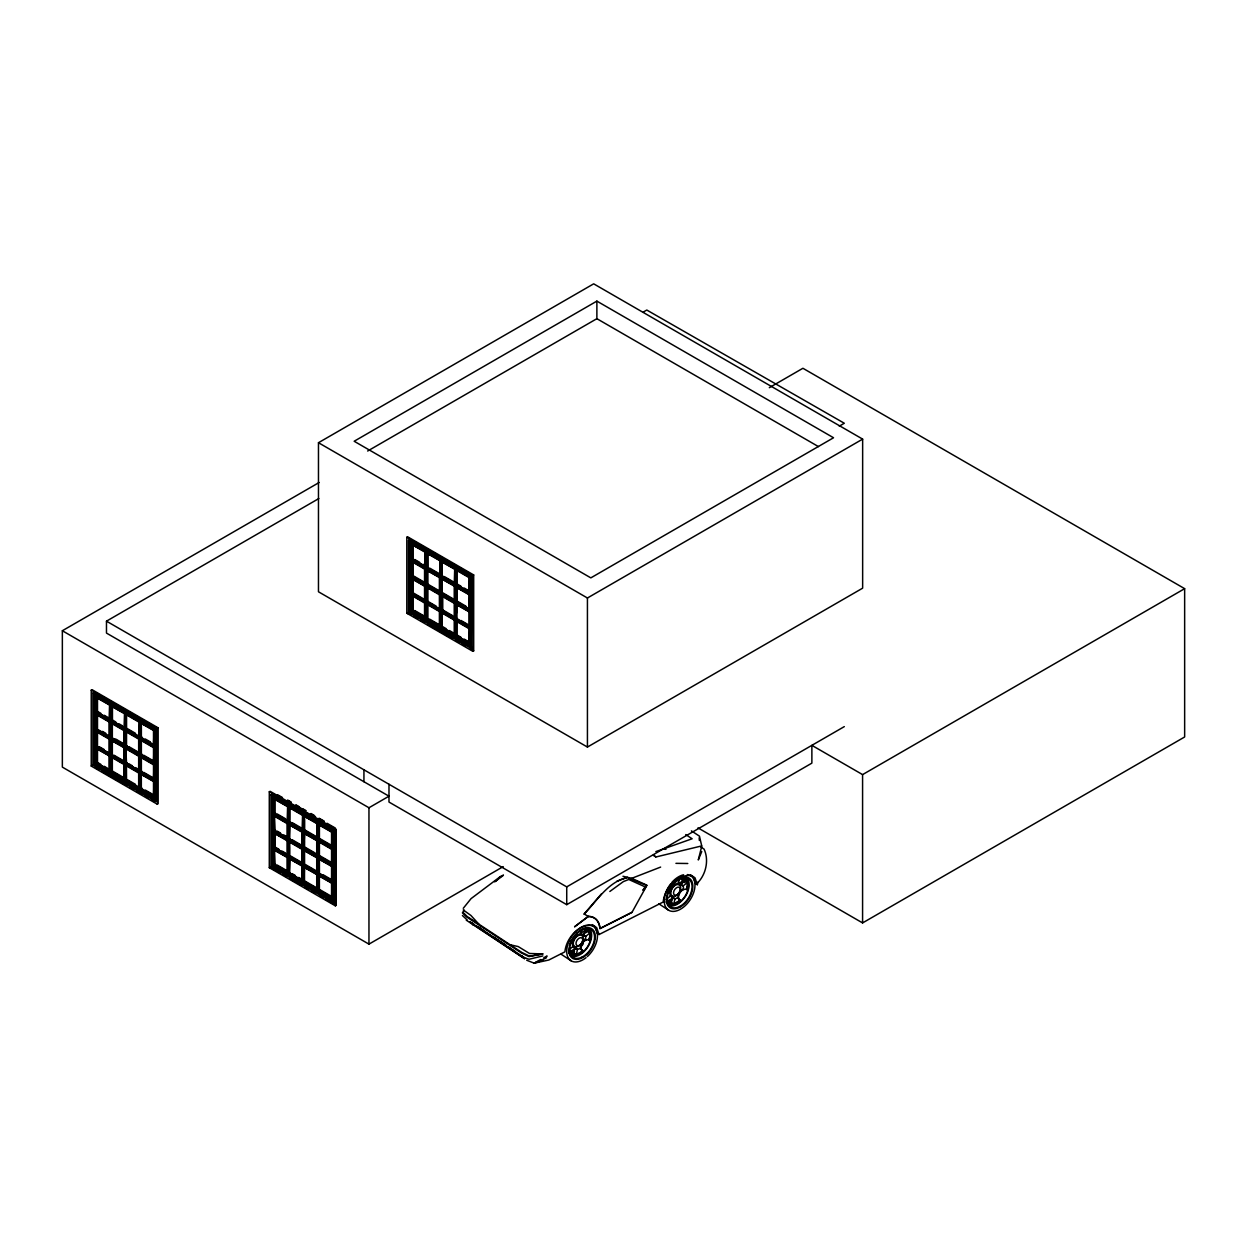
<?xml version="1.0" encoding="UTF-8"?>
<svg xmlns="http://www.w3.org/2000/svg" width="1247" height="1247" viewBox="0 0 1247 1247"><rect width="100%" height="100%" fill="white"/><g stroke="black" fill="none" stroke-linecap="round" stroke-linejoin="round"><path stroke-width="1.5" d="M110.157 704.228L109.081 704.836L95.349 696.902L95.364 695.966L110.157 704.228L110.188 772.267L112.339 771.02L122.3 776.772M125.183 712.894L124.03 713.471L110.297 705.537L110.313 704.586L139.726 721.296L138.666 721.919L124.934 713.985L124.934 713.035M289.429 805.141L287.137 806.466L273.405 798.532L273.42 797.581L273.654 814.135L288.197 822.537L288.197 805.843M316.847 887.926L305.234 881.224L303.083 882.455L303.161 814.478L302.086 815.086L288.353 807.168L288.369 806.217L288.603 822.755L317.549 839.745L316.722 839.278L317.19 823.254L302.99 815.6L304.377 813.777M410.918 544.019L411.167 542.944L411.167 559.622L425.476 568.164L424.65 567.712L425.133 551.688L410.918 544.019L424.65 551.953L426.942 550.644M440.674 559.981L439.599 560.589L425.866 552.655L425.882 551.72L426.115 568.258L455.061 585.248L454.235 584.781L454.703 568.757L440.487 561.103L441.89 559.28M108.988 721.919L108.988 737.663L109.814 738.115L110.048 721.296L108.988 721.919L95.349 714.048L95.598 712.957M112.339 721.779L112.339 737.117L108.988 739.05L95.349 731.178L95.598 730.103M95.598 763.554L110.048 771.893L108.988 771.566L108.988 755.822L95.349 747.951L97.5 745.69L97.5 732.27M124.887 746.548L123.827 746.236L123.827 730.477L110.188 722.605L110.437 721.53M127.178 745.69L123.827 747.623L110.188 739.752L110.437 738.676M124.887 780.466L123.827 780.139L123.827 764.395L110.188 756.524L110.437 755.433M142.033 737.117L138.666 739.05L125.027 731.178L125.277 730.103M142.033 754.248L138.666 756.196L125.027 748.325L125.043 747.374L125.277 780.684L139.493 789.164L138.666 788.712L138.666 772.969L139.726 772.267M138.666 772.969L125.027 765.081L125.277 764.006M153.506 730.477L153.506 746.236L154.332 746.688L154.566 729.869L153.506 730.477L139.867 722.605L139.882 721.67L154.644 729.822M139.867 739.752L140.132 738.676L140.132 755.355L154.566 763.694L154.566 747.015L153.506 747.623L139.867 739.752L141.363 739.3L141.363 754.638M139.867 756.882L140.132 755.807L140.132 789.257L154.566 797.597L154.566 764.146L153.506 764.754L139.867 756.882L141.363 756.446L141.363 771.768L154.644 779.437M154.566 797.597L153.506 797.285L153.506 781.526L139.867 773.654L140.132 772.579M287.044 823.534L273.405 815.663L273.42 814.727L273.654 831.266L287.854 839.745L287.044 839.293L287.044 823.534L289.32 822.225M290.395 838.732L287.044 840.681L273.405 832.809L273.42 831.858L273.654 865.169L287.854 873.648L287.044 873.196L287.044 857.453L288.104 856.751M287.044 857.453L273.405 849.581L273.42 848.63L275.556 847.305L278.876 849.223M316.722 839.278L317.19 838.592L303.816 830.876L301.883 832.108L288.244 824.236L288.493 823.16M315.195 853.057L305.234 847.305L301.883 849.254L288.244 841.366L288.493 840.291M312.405 869.455L304.159 864.701L301.883 866.01L288.244 858.139L288.26 857.203L290.395 855.878L300.356 861.63M331.702 845.45L320.074 838.732L316.722 840.681L303.083 832.809L303.333 831.718M332.622 848.63L332.622 865.309L318.188 856.97L317.938 840.431L317.923 841.366L319.419 840.93L319.419 856.253L316.722 857.811L303.083 849.94L303.333 848.864M325.592 877.077L318.998 873.274L316.722 874.583L303.083 866.712L304.58 864.826L304.533 849.441M334.087 830.642L333.682 902.937L270.958 866.727L270.958 794.682L334.087 830.642L331.562 832.108L317.923 824.236L317.938 823.285L318.188 839.839L332.622 848.178L332.622 831.5M333.837 865.075L331.562 866.384L317.923 858.513L317.938 857.562L318.188 890.888L332.622 899.227L332.622 865.777L317.938 857.562M333.837 881.847L331.562 883.157L317.923 875.285L319.419 873.399L319.419 858.03M428.017 553.746L428.017 567.167L424.557 569.037L410.918 561.166L410.933 560.215L411.167 576.769L425.617 585.108L425.617 568.429M439.521 590.938L427.908 584.235L424.557 586.168L410.918 578.296L410.933 577.361L411.167 610.671L425.617 619.011L425.617 585.56L410.933 577.361M440.02 609.253L426.833 601.631L424.557 602.94L410.918 595.068L413.069 592.808L413.069 577.47M442.654 575.615L439.396 577.61L425.757 569.739L426.006 568.648M452.708 598.56L442.747 592.808L439.396 594.741L425.757 586.869L426.006 585.794M449.918 614.958L441.672 610.204L439.396 611.513L425.757 603.642L427.908 601.381L427.908 586.043M460.907 586.152L457.587 584.235L454.235 586.168L440.596 578.296L440.846 577.221M456.932 586.433L456.932 601.755L454.235 603.314L440.596 595.442L440.846 594.367M440.612 594.492L455.295 602.706L455.061 636.297L454.235 635.83L454.235 620.086L440.596 612.215L442.747 609.939L442.747 594.616M455.436 569.739L455.685 568.648L455.685 585.326L470.135 593.681L469.075 593.354L469.075 577.61L455.436 569.739L456.932 569.287L456.932 584.609L470.213 592.278M469.075 594.741L455.436 586.869L455.451 585.934L455.685 602.472L469.901 610.952L469.075 610.5L469.075 594.741L470.135 594.133M455.451 603.065L470.135 611.264L469.075 611.887L455.436 604.016L455.451 603.065L455.685 636.375L469.901 644.855L469.075 644.403L469.075 628.659L470.135 627.958M469.075 628.659L455.436 620.788L455.685 619.697M589.987 934.969L588.989 940.332L590.096 936.061L589.582 931.852L586.199 928.781L586.932 931.338L589.722 933.177L585.7 936.372L585.7 940.176L581.71 942.997L580.931 947.798L582.006 951.617L575.148 954.875L570.939 953.113L573.558 952.646L576.348 954.485L577.423 949.575L580.931 947.798M678.446 897.263L674.939 899.04L673.863 903.95L671.089 902.127L668.486 902.594L672.679 904.34L679.521 901.082L678.446 897.263L679.241 892.447L683.231 889.641L683.465 887.615L683.231 885.838L678.524 883.141M687.518 884.435L686.52 889.797L687.611 885.51L686.52 880.07L683.746 878.247L684.463 880.803L687.237 882.627L683.231 885.838L679.241 884.809L678.446 883.063L679.521 878.153M573.558 952.646L574.633 947.736L572.95 946.442M568.616 950.011L572.638 946.8C571.827 941.391 575.771 935.328 580.931 933.598L581.648 930.324M671.089 902.127L672.164 897.217L670.496 895.923M701.765 846.105L698.289 859.962L701.765 851.561M693.27 876.719L695.561 883.562L697.322 884.715L698.226 881.769M155.626 801.322L156.031 729.027L92.902 693.051L92.902 765.112L155.626 801.322L156.031 729.027M471.195 648.44L471.6 576.145L409.702 540.403L409.702 611.513L408.47 612.23L408.47 540.169L471.195 576.379L471.195 648.44L408.47 612.23M646.71 885.51L627.335 877.467L616.844 881.27M584.734 939.755L580.416 946.644M682.28 889.236L677.963 896.125M645.712 887.241L643.047 890.171L644.543 889.36M643.125 890.077L644.294 887.958M582.006 951.617L582.676 950.417L579.871 948.577M679.521 901.082L680.192 899.882L677.433 898.058M463.26 908.315L471.07 898.619L500.593 876.407L499.439 877.28M464.165 910.061L462.434 912.835L466.518 916.857L521.23 952.833L528.993 956.605L542.835 953.939L529.507 953.472L518.206 946.567L510.179 944.774M109.081 720.579L109.565 719.893L96.19 712.162L95.349 712.645L95.364 695.966L109.907 704.368L109.907 721.047L109.081 720.579L109.565 704.555L95.349 696.902M126.493 713.533L126.493 728.903L124.934 729.729L124.513 728.513L111.139 720.797L110.297 721.28L110.344 704.103M110.313 721.265L139.726 737.975L125.76 729.246L125.76 713.923L124.934 713.985M424.65 567.712L425.788 566.637L412.414 558.905L412.414 543.583M440.752 576.706L439.599 576.332L440.737 575.257L427.362 567.541M288.197 822.537L287.137 822.209L288.275 821.134M454.235 584.781L454.703 584.095L441.329 576.363L441.999 560.667M316.832 836.862L305.141 830.112L302.912 831.297L302.086 830.845L303.224 829.769L289.85 822.038L289.912 806.715L288.353 807.168M108.988 737.663L109.455 736.961L96.19 729.308L96.19 713.97L95.349 714.048M109.814 755.261L108.988 754.794L110.11 753.734M123.827 746.236L124.295 745.535L111.03 737.881L111.03 722.543L110.188 722.605M108.988 771.566L109.455 770.88L96.19 763.211L96.845 747.499L96.845 762.837L108.458 769.539M124.653 763.834L111.03 755.012L111.684 739.3L111.684 754.638L123.297 761.34M125.292 712.738L125.277 746.782L139.726 755.121L138.666 754.794L139.804 753.734L126.243 745.893L126.243 733.096M123.827 780.139L124.295 779.453L111.03 771.784L111.03 756.461L110.188 756.524M153.506 746.236L153.989 730.212L139.867 722.605M139.493 772.392L125.869 763.585L125.869 748.247L126.524 763.195L139.804 770.864M154.566 763.694L153.506 763.367L153.989 747.343L140.708 739.689L140.708 755.012L153.989 762.681M138.666 788.712L139.15 788.01L125.869 780.357L125.869 765.019L125.027 765.081M154.332 780.965L153.506 780.513L153.989 764.489L142.376 757.786M153.506 797.285L153.989 781.261L139.867 773.654M425.617 585.108L411.744 576.426L411.744 561.103L410.918 561.166M425.617 602.239L411.744 593.572L412.414 577.86L412.414 593.182L424.027 599.885M440.347 559.794L440.222 593.806L426.599 584.999L427.253 569.287M425.617 619.011L411.744 610.329L411.744 595.006L410.918 595.068M425.757 602.613L440.222 611.046L439.864 609.799L426.599 602.13L426.599 586.807L425.757 586.869M287.044 839.293L287.511 838.592L274.246 830.923L274.246 815.6L274.901 830.549L288.166 838.218M455.295 585.56L455.295 602.239L441.438 593.572L442.093 577.86L442.093 593.182M425.773 585.934L440.456 594.133L440.222 627.724L426.599 618.902L427.253 603.189M273.405 848.552L287.854 856.97L287.511 855.738L274.246 848.069L274.901 832.357L274.901 847.695L288.166 855.348M469.075 593.354L469.558 577.33L456.277 569.661L456.277 584.999L469.558 592.652M440.596 611.186L455.061 619.603L454.703 618.372L441.438 610.703L441.438 595.38L440.596 595.442M304.05 813.59L303.037 814.182L302.943 848.178L301.883 847.851L302.351 831.827L288.244 824.236M287.044 873.196L287.511 872.495L274.246 864.841L274.246 849.503L274.901 864.452L288.166 872.121M469.075 610.5L469.558 594.476L455.436 586.869M454.235 635.83L454.703 635.144L441.438 627.475L442.093 611.763L442.015 627.085L453.705 633.803M302.943 865.309L301.883 864.997L302.351 848.973M469.901 628.083L469.075 627.631L470.213 626.555L456.932 618.886L456.932 603.564M317.782 840.057L317.549 856.876L316.722 856.424L317.206 840.4L303.083 832.809M288.26 840.431L302.943 848.63L302.943 882.081L301.883 881.769L302.351 865.745L288.244 858.139M469.075 644.403L469.558 628.379L457.945 621.676M332.622 848.178L331.562 847.851L332.045 831.827L317.923 824.236M317.782 873.882L316.722 873.57L317.206 857.546M332.622 865.309L331.562 864.997L332.045 848.973M303.099 849.004L317.782 857.203L317.782 890.654L316.722 890.327L317.206 874.318L303.083 866.712M332.388 882.595L331.562 882.128L332.045 866.104L317.923 858.513M332.622 899.227L331.562 898.9L332.045 882.876L317.923 875.285M473.985 924.152L470.446 922.484L523.709 957.228M470.992 922.967L470.774 922.047M471.865 923.014L472.395 923.497M524.254 957.712L524.473 958.631L469.901 922.001M584.001 914.082L601.381 893.959M627.335 877.467C608.146 881.676 596.908 900.864 584.251 914.051L588.319 916.405L574.649 926.724L588.319 916.405L589.862 916.436A26.811 16.46 -56.7 0 1 599.807 926.786L600.01 928.485L631.886 912.321M698.289 882.175C706.145 873.633 709.044 859.822 704.087 849.129L700.876 847.009M678.446 883.063C673.302 884.793 669.358 890.857 670.153 896.266L666.147 899.461M581.242 951.773L582.676 950.417M680.192 899.882L675.718 903.218M494.7 881.894L503.242 875.425M521.417 956.418L528.993 959.27L542.835 955.935M580.977 933.66L582.91 934.533L586.932 931.338M680.457 884.014L684.463 880.803M609.83 891.48L623.438 881.551L628.769 879.478L644.45 886.57M425.866 552.655L440.082 560.308L439.599 576.332M318.468 442.716L593.681 283.833L862.643 439.115L862.643 588.163L587.431 747.062L318.468 591.779L318.468 442.716L587.431 597.999L862.643 439.115M596.877 301.119L354.164 441.251L590.829 577.875L833.542 437.759L596.877 301.119L596.877 318.686L367.647 451.024M503.227 866.618L368.956 944.135L62.35 767.123L62.35 630.748L319.154 482.495M62.35 630.748L368.956 807.76L388.986 796.194L106.478 633.086L106.478 621.162L318.858 498.535M643.405 311.984L646.788 310.035L844.313 423.247L839.293 426.147M91.234 690.152L92.06 689.685L158.12 727.827L158.12 803.738L157.293 804.206L91.234 766.063L91.234 690.152L157.293 728.295L158.12 727.827M100.851 713.346L97.5 711.413L96.19 712.162L96.845 696.465L96.845 711.834L108.551 718.537M406.803 537.286L407.629 536.802L473.689 574.945L473.689 650.856L472.862 651.339L406.803 613.197L406.803 537.286L472.862 575.413L473.689 574.945M109.907 721.047L95.598 712.505M154.768 764.037L95.349 729.791L97.5 728.544L97.5 713.222M115.8 721.966L112.448 720.033L111.139 720.797L111.794 705.085L111.856 720.454M470.337 594.024L411.167 559.622M123.827 730.477L125.183 729.589L124.778 712.676M441.563 559.092L440.55 559.685L440.596 627.958L442.747 626.711L446.067 628.628M424.681 582.38L413.069 575.662L410.918 576.909L470.337 611.155M91.234 766.063L92.06 765.596M92.902 765.112L94.133 764.395L156.031 800.138M109.814 738.583L95.364 730.243L95.349 763.694L97.5 762.447L100.82 764.364M108.988 755.822L110.048 755.121M110.188 755.495L112.339 754.248L112.339 740.843M456.511 567.728L455.498 568.305L455.436 636.531L457.587 635.284L460.907 637.201M769.321 387.677L802.912 368.27L1184.65 588.662L1184.65 736.977L862.581 922.92L697.977 827.883M123.827 764.395L124.887 763.694M125.027 764.068L127.178 762.821M406.803 613.197L410.918 614.631M410.918 610.827L470.337 645.073L470.337 576.878L410.964 542.601L410.918 610.827L413.069 609.58L413.069 596.16M469.075 577.61L470.867 576.566M139.804 787.636L126.446 779.967L125.027 780.84L124.981 712.551M139.867 772.641L142.033 771.394M142.033 788.166L139.867 789.413L139.929 721.187M153.506 781.526L154.566 780.825M454.235 620.086L455.295 619.385M455.295 619.011L440.846 610.671L455.295 619.837L457.587 618.512M455.436 620.788L456.932 620.336L456.901 635.689L470.213 643.327M269.29 791.783L270.116 791.315L336.176 829.442L336.176 905.369L335.349 905.836L269.29 867.694L269.29 791.783L335.349 829.925L336.176 829.442M332.824 848.521L273.405 814.275L275.556 813.028M275.556 830.175L273.405 831.406L332.824 865.652M290.504 821.664L288.369 822.895L289.195 822.428L302.569 830.143M305.141 814.774L303.816 815.538L303.816 830.876M309.256 833.729L304.377 830.923L303.348 831.5L303.348 814.369M269.29 867.694L270.116 867.226L280.014 872.947M270.958 866.727L272.189 866.026L334.087 901.768M273.405 865.324L332.824 899.57L332.824 831.375L273.452 797.098L273.405 865.324L275.556 864.077M290.395 872.651L288.244 873.898L288.104 822.926M317.923 841.366L331.562 849.254L333.837 847.929L320.65 840.307M273.654 848.864L332.824 882.798L333.837 882.206M333.837 898.978L332.824 899.57L328.21 896.515M106.478 621.162L566.73 886.882L844.313 726.611M388.986 784.269L388.986 802.055L566.73 904.667L811.875 763.133L811.875 745.347L862.581 774.605L1184.65 588.662M410.918 559.778L413.069 558.531L413.069 545.126M425.866 568.398L426.708 567.915L440.082 575.646L440.082 560.308M273.405 814.275L274.246 813.792L287.621 821.508M526.702 960.237L534.152 963.167L540.59 959.567M543.801 957.758L547.028 955.95L545.983 958.148L534.152 963.167L548.774 960.034L564.907 951.851C566.06 938.134 579.341 922.749 594.024 925.757M466.378 920.224L467.204 919.99L462.434 915.516M580.307 933.192L585.435 930.605M678.602 883.359L682.015 881.629M594.99 926.552L597.266 933.395L599.028 934.549L663.186 902.017C664.355 888.3 677.635 872.916 692.319 875.924M631.512 878.418L660.629 867.086M672.071 900.817L666.179 902.095M574.524 951.336L568.616 952.614M655.86 851.607L692.116 838.763L685.741 834.586M534.152 963.167L543.349 960.096M655.844 856.829L653.319 855.115L655.844 857.001L701.718 845.918L699.458 836.16L691.415 830.876M667.488 893.039L670.153 892.462L667.394 890.639M683.231 889.641L687.237 888.768M569.957 943.574L572.638 942.997L569.848 941.158M589.722 939.318L585.7 940.176L582.91 938.352M671.245 904.418L673.863 903.95M573.729 954.953L576.348 954.485M542.835 953.939L529.507 956.153L521.916 952.49L467.204 916.514L463.26 912.601M425.757 569.739L439.864 577.33M410.918 578.296L425.024 585.903M440.596 578.296L453.051 584.937M425.757 603.642L426.599 603.579M455.436 604.016L469.558 611.607L469.558 626.945L456.277 619.276L456.277 603.938M440.596 612.215L441.438 612.152M110.297 705.537L124.513 713.19L124.03 729.214M95.349 731.178L96.845 730.742L96.845 746.065L108.458 752.767M125.027 731.178L126.524 730.742L126.524 746.065M110.188 739.752L124.295 747.343M95.349 747.951L109.455 755.542M125.027 748.325L125.869 748.247M273.405 798.532L287.621 806.186L287.137 822.209M273.405 815.663L274.246 815.6M273.405 832.809L287.511 840.4M288.244 841.366L289.74 840.93L289.74 856.253M273.405 849.581L287.511 857.172M303.083 849.94L315.538 856.58M668.486 902.594L669.904 902.516M570.939 953.113L572.357 953.035M675.936 863.345L687.783 863.501M662.609 849.223L666.007 849.285M622.97 876.267L631.715 878.324L646.975 885.23L631.948 912.43L599.901 928.672A26.655 16.351 -56.7 0 0 598.108 922.157L597.282 920.863A26.655 16.351 -56.7 0 0 588.21 916.514M572.638 946.8L574.68 946.551L577.423 949.575L574.633 947.736M670.153 896.266L672.211 896.016L674.939 899.04L672.164 897.217M596.877 318.686L818.437 446.597M410.949 540.652L414.238 542.554M419.195 545.422L429.093 551.143M432.397 553.045L442.295 558.765M445.6 560.667L457.15 567.338M460.455 569.24L463.759 571.142M467.064 573.059L470.353 574.961M410.933 543.084L425.476 551.486L425.476 568.164M425.882 551.72L455.295 568.429L455.295 585.108M455.451 568.788L469.901 577.127L469.901 593.806M440.487 561.103L454.235 569.037L455.061 568.554L455.061 585.248M414.737 559.498L419.756 562.397M423.107 564.314L426.443 566.247M429.685 568.133L441.391 574.883M444.322 576.566L454.344 582.365M464.227 588.07L469.215 590.938M441.999 575.989L455.358 583.705M415.282 561.056L423.528 565.811M428.563 568.726L441.563 576.223M453.269 582.988L441.89 576.41L442.046 560.651M459.816 586.76L464.757 589.613M410.933 560.215L425.367 568.554L425.367 585.248M425.773 568.788L440.222 577.127L440.222 593.806M440.612 577.361L455.061 585.7L455.061 602.379M455.451 585.934L469.901 594.273L469.901 610.952M411.744 561.103L425.024 568.757M457.587 601.381L465.895 606.167M412.367 576.02L424.027 582.754M438.866 591.327L427.222 584.594L427.253 571.204M453.705 599.885L441.812 593.026L441.812 577.657M470.213 609.424L456.698 601.615L456.698 586.246M411.993 576.285L418.587 580.104M428.485 585.809L435.078 589.628M449.918 598.186L441.672 593.432L441.672 583.908M469.558 609.799L456.277 602.13L456.277 586.807M426.006 585.342L440.456 593.681M455.295 602.239L440.846 593.899L440.861 559.856M426.599 586.807L439.864 594.476M441.438 595.38L454.703 603.034M413.069 592.808L423.029 598.56M427.908 601.381L436.201 606.167M442.747 609.939L452.708 615.691M460.907 620.429L467.547 624.264M438.866 608.458L427.222 601.74L427.222 586.371M442.046 594.928L442.046 610.297L453.705 617.031M411.993 593.058L425.18 600.68M456.511 618.777L471.35 627.335M428.485 602.956L440.02 609.612M459.816 621.037L463.105 622.939M468.061 625.807L471.35 627.709M411.167 593.541L424.011 600.945M438.85 609.518L426.006 602.098L438.85 610.344M455.685 619.245L470.135 627.584M410.964 593.65L439.006 609.83M440.659 610.796L470.337 627.927M410.918 594.055L425.367 602.472M455.436 619.759L470.337 628.301L459.582 621.177M411.167 594.367L424.011 601.771M455.685 620.071L470.135 628.41M411.744 595.006L425.024 602.675M428.251 604.53L439.864 611.248M443.09 613.103L454.703 619.806M414.721 610.531L424.681 616.283M429.56 619.104L439.521 624.856M449.388 630.546L454.36 633.429M464.227 639.119L467.547 641.036M412.367 609.954L424.027 616.657M438.866 625.23L427.253 618.528L427.253 605.107M413.63 611.155L418.587 614.007M428.485 619.728L433.426 622.58M444.976 629.236L448.265 631.153M459.816 637.809L464.757 640.662M469.558 643.701L456.277 636.048L456.277 620.71M426.006 619.245L440.456 627.584M455.295 636.157L440.846 627.818L440.846 613.306M409.702 611.513L471.6 647.255M472.005 647.957L409.297 611.763L409.297 539.702M414.222 616.532L417.527 618.434M420.831 620.351L424.136 622.253M427.44 624.155L452.209 638.464M455.514 640.366L458.818 642.283M462.123 644.185L465.427 646.086M470.384 648.954L473.689 650.856M287.854 800.169L291.159 802.086M296.1 804.938L299.405 806.84M302.709 808.742L306.014 810.659M310.955 813.512L314.26 815.413M319.216 818.281L324.158 821.134M277.535 794.698L282.492 797.55M287.449 800.403L290.738 802.32M295.695 805.172L305.593 810.893M310.55 813.745L315.507 816.614M318.796 818.515L323.752 821.368M327.057 823.285L335.303 828.039M275.088 796.116L284.986 801.821M288.291 803.738L291.58 805.64M294.884 807.542L306.435 814.213M309.739 816.115L313.044 818.032M316.348 819.934L326.246 825.654M331.203 828.507L334.492 830.408L334.492 902.469L271.784 866.26L271.784 794.199M270.958 794.682L333.682 830.892L333.682 902.937M97.032 694.485L93.728 692.584L93.728 764.629L156.436 800.839L156.436 728.794M100.321 696.387L103.626 698.304M106.93 700.206L116.828 705.927M120.133 707.828L131.683 714.5M134.988 716.402L138.292 718.303M141.597 720.22L144.886 722.122M148.19 724.024L154.799 727.843M92.902 693.051L155.626 729.261M150.326 726.58L153.646 728.497M273.42 797.581L287.963 805.983L287.963 822.661M288.369 806.217L317.549 823.067L318.998 822.225L320.074 823.41L318.764 824.173L318.764 839.496L332.045 847.165M317.938 823.285L332.388 831.624L332.388 848.319M95.396 695.483L154.768 729.76L154.768 797.94L95.349 763.694M302.99 815.6L316.722 823.534L317.549 823.067L317.549 839.745M110.313 704.586L139.493 721.436L139.493 738.115M139.882 721.67L154.332 730.009L154.332 746.688M125.76 713.923L139.134 721.639L138.666 737.663M277.224 813.995L285.594 818.827M292.188 822.63L302.21 828.413M286.607 820.167L274.901 813.418L274.901 798.08M304.486 830.486L317.845 838.202M332.731 846.807L319.419 839.122L319.419 823.753M104.187 715.264L109.206 718.163M119.135 723.899L122.487 725.832M127.085 728.482L135.44 733.314M145.338 739.035L150.326 741.903M276.117 814.603L287.667 821.274M291.05 823.223L295.929 826.044M312.498 835.615L318.998 839.356M111.794 720.423L123.5 727.172M126.43 728.872L139.789 736.587M154.644 745.16L141.363 737.491L141.363 722.122M98.061 712.988L104.67 716.791M112.994 721.592L124.373 728.17M145.899 740.593L154.145 745.347M153.989 745.535L140.708 737.865L140.708 722.543M273.42 814.727L287.854 823.067L287.854 839.745M288.26 823.285L302.709 831.624L302.709 848.319M303.099 831.858L317.549 840.197L317.549 856.876M317.938 840.431L332.388 848.771L332.388 865.449M154.566 746.548L140.132 738.208L140.132 721.53M275.899 816.551L287.511 823.269M330.377 848.007L318.764 841.304L318.764 856.642L332.045 864.296M95.349 712.645L154.768 746.891M109.814 721.436L95.364 713.097L95.349 729.791M110.204 721.67L124.653 730.009L124.653 746.688M125.043 730.243L139.493 738.583L139.493 755.261M139.882 738.801L154.332 747.14L154.332 763.834M96.19 713.97L109.455 721.639M111.03 722.543L124.295 730.212M139.15 738.785L125.869 731.116L125.869 746.439L139.15 754.108M277.208 831.126L280.528 833.043M283.848 834.96L287.169 836.877M292.063 839.699L302.008 845.45M320.074 855.878L331.702 862.581M303.021 846.775L289.709 839.091L289.709 823.737L289.086 839.496L302.351 847.165M304.299 847.524L317.86 855.348M319.185 856.112L332.7 863.922M102.472 731.412L105.792 733.33M115.659 739.035L122.3 742.869M128.846 746.641L137.139 751.427M143.686 755.214L153.646 760.966M276.117 831.749L289.32 839.356M290.972 840.307L315.709 854.6M318.998 856.502L330.549 863.158M317.206 855.738L303.925 848.069L304.58 832.357L304.58 847.679M96.845 728.918L96.845 713.596L96.814 728.903L108.458 735.636M123.297 744.194L111.653 737.476L111.653 722.107M154.644 762.291L141.129 754.497L141.129 741.684M288.493 839.839L302.943 848.178M303.333 848.412L317.782 856.751M112.916 738.692L124.451 745.347M139.29 753.921L126.103 746.314L126.103 736.79M149.188 759.641L140.942 754.871L140.942 745.347M273.42 831.858L288.104 840.057M95.598 729.635L108.442 737.055M110.437 738.208L123.282 745.628M300.698 848.007L289.086 841.304L289.086 856.642L302.351 864.296M110.204 738.801L124.653 747.14L124.653 780.606M125.043 747.374L139.493 755.713L139.493 789.164M139.882 755.947L154.332 764.286L154.332 797.737M109.455 738.785L96.19 731.116L96.19 746.439L109.455 754.108M127.521 749.213L139.15 755.916M282.196 851.14L285.516 853.057M305.234 864.452L316.847 871.154M323.394 874.926L331.702 879.727M289.709 856.237L303.021 863.922M304.533 864.794L317.86 872.495M319.419 873.399L332.731 881.083M277.769 849.472L282.726 852.324M292.609 858.03L297.565 860.898M99.152 746.641L104.14 749.509M114.007 755.214L123.952 760.966M128.846 763.788L132.166 765.689M135.487 767.606L138.807 769.524M143.686 772.345L153.646 778.097M277.769 849.831L282.726 852.699M294.261 859.354L297.565 861.256M309.1 867.928L312.405 869.829M323.955 876.501L328.896 879.353M317.206 872.869L303.925 865.2L303.925 849.877M332.045 881.442L318.764 873.773L318.764 858.45M273.654 848.038L288.104 856.377M288.493 856.611L302.943 864.95M303.333 865.169L317.782 873.524M318.188 873.742L332.622 882.081M96.424 745.94L107.959 752.611M111.264 754.513L122.798 761.169M137.653 769.742L126.103 763.07L126.103 748.169M152.493 778.315L140.942 771.644L140.942 756.742M273.452 848.147L332.824 882.424M99.713 748.216L107.959 752.97M112.916 755.822L117.857 758.69M127.755 764.395L131.044 766.297M134.349 768.199L137.653 770.116M142.594 772.969L145.899 774.87M153.989 779.811L140.708 772.158L140.708 756.82M288.493 857.437L302.943 865.777M303.333 865.995L317.782 874.334M318.188 874.568L332.622 882.907M110.048 754.747L95.598 746.407L110.048 755.573M124.887 763.32L110.437 754.981L124.887 764.146M125.277 763.554L139.726 771.893M140.132 772.127L154.566 780.466M95.396 746.532L154.768 780.809M95.349 746.922L154.768 781.168L150.154 778.112M125.277 764.38L139.726 772.719M140.132 772.953L154.566 781.292M111.03 756.461L122.642 763.164M125.869 765.019L139.15 772.688M277.208 865.044L287.169 870.78M292.063 873.601L295.368 875.519M298.688 877.436L302.008 879.353M331.702 896.499L320.074 889.781L317.923 891.028L317.985 822.817M303.021 880.694L289.74 873.025L289.74 857.655L289.086 873.414L302.351 881.068M317.86 889.267L304.502 881.598L304.502 866.229L303.925 881.972L317.206 889.641M332.7 897.871L319.388 890.187L319.388 874.817L318.764 890.545L332.045 898.214M104.14 766.282L107.46 768.199M127.178 779.593L135.487 784.379M145.338 790.084L151.978 793.903M277.769 866.603L281.074 868.504M290.972 874.225L294.261 876.127M297.565 878.028L300.854 879.93M305.811 882.798L309.1 884.7M312.405 886.601L315.709 888.503M320.65 891.356L323.955 893.273M327.244 895.175L330.549 897.076M123.297 778.112L111.684 771.41L111.684 756.041M154.644 796.21L141.332 788.556L141.332 773.187M288.493 873.742L302.943 882.081M303.333 882.315L317.782 890.654M98.061 764.037L106.307 768.791M116.205 774.496L121.162 777.364M144.247 790.692L147.536 792.593M153.989 796.584L140.708 788.915L140.708 773.592M110.437 772.127L123.282 779.531M283.318 874.848L286.623 876.75M289.928 878.667L301.493 885.339M304.798 887.241L308.087 889.158M311.391 891.059L314.696 892.961M319.653 895.829L322.957 897.731M326.262 899.648L336.176 905.369M95.364 767.497L98.653 769.415M101.958 771.316L126.742 785.626M130.047 787.527L133.335 789.429M136.64 791.346L141.597 794.199M144.901 796.116L148.206 798.018M151.511 799.919L154.815 801.837M658.728 903.732L668.719 910.294M582.91 934.533L585.7 936.372L581.71 935.344L580.931 933.598M561.15 954.236L571.22 960.86M478.256 926.833L481.467 928.937M481.997 929.42L485.208 931.54M493.22 936.809L506.048 945.242M476.12 925.695L484.693 931.447M485.753 932.023L505.534 945.148M508.199 946.769L511.41 948.889M511.94 949.372L515.151 951.477M466.518 920.348L524.473 958.631M465.723 642.018L470.337 645.073M323.612 876.688L332.824 882.798M142.485 773.031L145.556 775.073M320.541 891.434L323.612 893.46M145.556 791.845L154.768 797.94M690.557 874.771L695.031 877.872L697.322 884.715M592.278 924.604L596.736 927.706L599.028 934.549M463.26 909.936L470.914 915.469L478.942 924.23M685.024 877.763C695.639 887.474 678.633 911.962 666.475 902.625M587.508 928.298C598.124 938.025 581.102 962.497 568.959 953.176M683.746 878.247L684.743 882.611M682.873 877.67L683.87 882.034M586.199 928.781L586.791 930.028M585.311 928.189L586.308 932.553M588.989 930.621L589.722 933.177M686.52 880.07L687.237 882.627M674.222 882.284L674.939 884.84M576.706 932.834L577.423 935.375M699.162 837.844L699.364 840.478M862.581 774.605L862.581 922.92M587.431 597.999L587.431 747.062M566.73 886.882L566.73 904.667M472.862 575.413L472.862 651.339M469.901 611.404L469.901 644.855M469.075 611.887L469.075 627.631M456.511 569.63L456.511 582.957M456.511 592.481L456.511 596.284M456.511 603.86L456.511 613.181M456.511 621.006L456.511 634.037M455.061 602.831L455.061 636.297M454.235 586.168L454.235 601.927M454.235 603.314L454.235 619.058M442.093 594.99L442.093 610.329M442.093 613.68L442.093 627.101M441.563 560.994L441.563 574.321M441.672 612.433L441.672 625.48M441.064 560.215L441.064 576.893M440.222 594.273L440.222 627.724M439.396 577.61L439.396 593.354M439.396 594.741L439.396 610.5M439.396 611.513L439.396 627.257M427.908 570.83L427.908 584.235M427.908 604.733L427.908 618.153L425.757 619.385L425.913 551.236M427.425 567.572L427.362 552.218L426.708 567.915M425.367 585.7L425.367 619.151M425.133 551.688L425.133 567.011L411.759 559.295L411.759 543.957M424.557 569.037L424.557 584.781M424.557 586.168L424.557 601.927M424.557 602.94L424.557 618.699M413.069 562.257L413.069 575.662M412.414 562.631L412.414 576.052M412.414 594.632L412.414 609.954M368.956 807.76L368.956 944.135M363.937 769.804L363.937 781.729M335.349 829.925L335.349 905.836M332.388 865.917L332.388 899.368M331.562 832.108L331.562 847.851M331.562 849.254L331.562 864.997M331.562 866.384L331.562 882.128M331.562 883.157L331.562 898.9M318.998 827.93L318.998 833.651M319.185 851L319.185 853.556M318.998 879.229L318.998 884.824M317.782 822.926L317.782 839.605M317.549 857.344L317.549 890.794M317.19 823.254L317.19 838.592M316.722 840.681L316.722 856.424M316.722 857.811L316.722 873.57M316.722 874.583L316.722 890.327M304.533 815.164L304.533 830.518M304.377 819.497L304.377 830.923M304.159 836.503L304.299 842.395M304.159 855.38L304.159 859.105M304.159 870.655L304.159 876.251M304.05 819.31L304.05 825.015M302.709 848.771L302.709 882.221M302.086 830.845L302.569 814.821L289.195 807.09L289.195 822.428M301.883 832.108L301.883 847.851M301.883 849.254L301.883 864.997M301.883 866.01L301.883 881.769M289.429 807.043L289.429 820.386M289.32 824.127L289.32 837.454M289.32 846.822L289.32 856.128M289.32 858.357L289.32 869.549M288.4 805.733L288.291 873.866M287.854 840.197L287.854 873.648M287.044 840.681L287.044 856.424M274.48 798.423L274.48 811.75M274.48 815.554L274.48 828.881M274.48 840.104L274.48 847.57M274.48 849.799L274.48 862.846M274.246 798.47L274.246 813.792M272.189 794.916L272.189 866.026M157.293 728.295L157.293 804.206M153.506 747.623L153.506 763.367M153.506 764.754L153.506 780.513M140.942 722.496L140.942 733.922M140.942 773.873L140.942 785.064M138.666 739.05L138.666 754.794M138.666 756.196L138.666 771.94M126.446 764.598L126.524 779.967M126.321 714.063L126.321 729.292M125.994 713.876L125.994 725.302M126.103 765.315L126.103 776.491M125.495 713.081L125.495 729.76M123.827 747.623L123.827 763.367M112.448 704.711L112.448 720.033M112.339 755.698L112.339 771.02M110.048 738.442L109.814 772.033M108.988 739.05L108.988 754.794M97.5 696.075L97.5 711.413M97.5 747.124L97.5 762.447M96.814 747.452L96.814 762.821M94.133 693.285L94.133 764.395M685.507 877A16.585 10.179 -56.7 0 1 685.507 896.157A16.585 10.179 -56.7 0 1 667.878 905.104M687.3 874.568A20.482 12.564 -56.7 0 1 691.664 897.217A20.482 12.564 -56.7 0 1 668.408 910.107A20.482 12.564 -56.7 0 1 670.777 883.733M671.899 882.377A20.482 12.564 -56.7 0 1 683.574 874.786M681.657 876.781A16.585 10.179 -56.7 0 1 681.657 883.796M672.834 897.84A16.585 10.179 -56.7 0 1 666.381 901.113M682.795 880.959A17.614 10.818 -56.7 0 1 682.405 883.624M673.037 898.557A17.614 10.818 -56.7 0 1 669.608 900.786M589.971 929.342A16.585 10.179 -56.7 0 1 586.76 948.484A16.585 10.179 -56.7 0 1 570.362 955.638M586.074 957.649A20.482 12.564 -56.7 0 1 567.12 947.252A20.482 12.564 -56.7 0 1 592.325 925.835A20.482 12.564 -56.7 0 1 587.353 956.558M583.331 943.636A16.585 10.179 -56.7 0 1 581.663 946.005M569.302 946.27A17.614 10.818 -56.7 0 1 591.187 928.438A17.614 10.818 -56.7 0 1 586.261 955.062A17.614 10.818 -56.7 0 1 569.053 947.626M584.5 930.574A16.585 10.179 -56.7 0 1 584.079 934.299M575.257 948.344A16.585 10.179 -56.7 0 1 568.803 951.617M585.279 930.184A17.614 10.818 -56.7 0 1 585.077 932.787M575.459 949.061A17.614 10.818 -56.7 0 1 573.184 950.65M495.714 881.193A20.482 12.564 -56.7 0 1 503.414 875.051M472.94 923.98L473.159 924.9L472.94 923.98M522.088 955.779L522.306 956.714L522.088 955.779M679.599 906.507A16.585 10.179 -56.7 0 0 690.402 880.709A16.585 10.179 -56.7 0 0 668.797 891.652A16.585 10.179 -56.7 0 0 679.599 906.507M675.718 895.814A6.625 4.068 -56.7 0 0 680.036 885.526A6.625 4.068 -56.7 0 0 671.416 889.89A6.625 4.068 -56.7 0 0 675.718 895.814M676.918 894.863A4.505 2.759 -56.7 0 0 679.849 887.864A4.505 2.759 -56.7 0 0 673.988 890.841A4.505 2.759 -56.7 0 0 676.918 894.863M679.599 907.348A17.614 10.818 -56.7 0 0 691.056 879.946A17.614 10.818 -56.7 0 0 668.127 891.574A17.614 10.818 -56.7 0 0 679.599 907.348M582.1 957.057A16.585 10.179 -56.7 0 0 592.886 931.26A16.585 10.179 -56.7 0 0 571.297 942.218A16.585 10.179 -56.7 0 0 582.1 957.057M578.203 946.364A6.625 4.068 -56.7 0 0 582.505 936.061A6.625 4.068 -56.7 0 0 573.885 940.425A6.625 4.068 -56.7 0 0 578.203 946.364M579.387 945.413A4.505 2.759 -56.7 0 0 582.318 938.414A4.505 2.759 -56.7 0 0 576.457 941.376A4.505 2.759 -56.7 0 0 579.387 945.413"/></g></svg>
